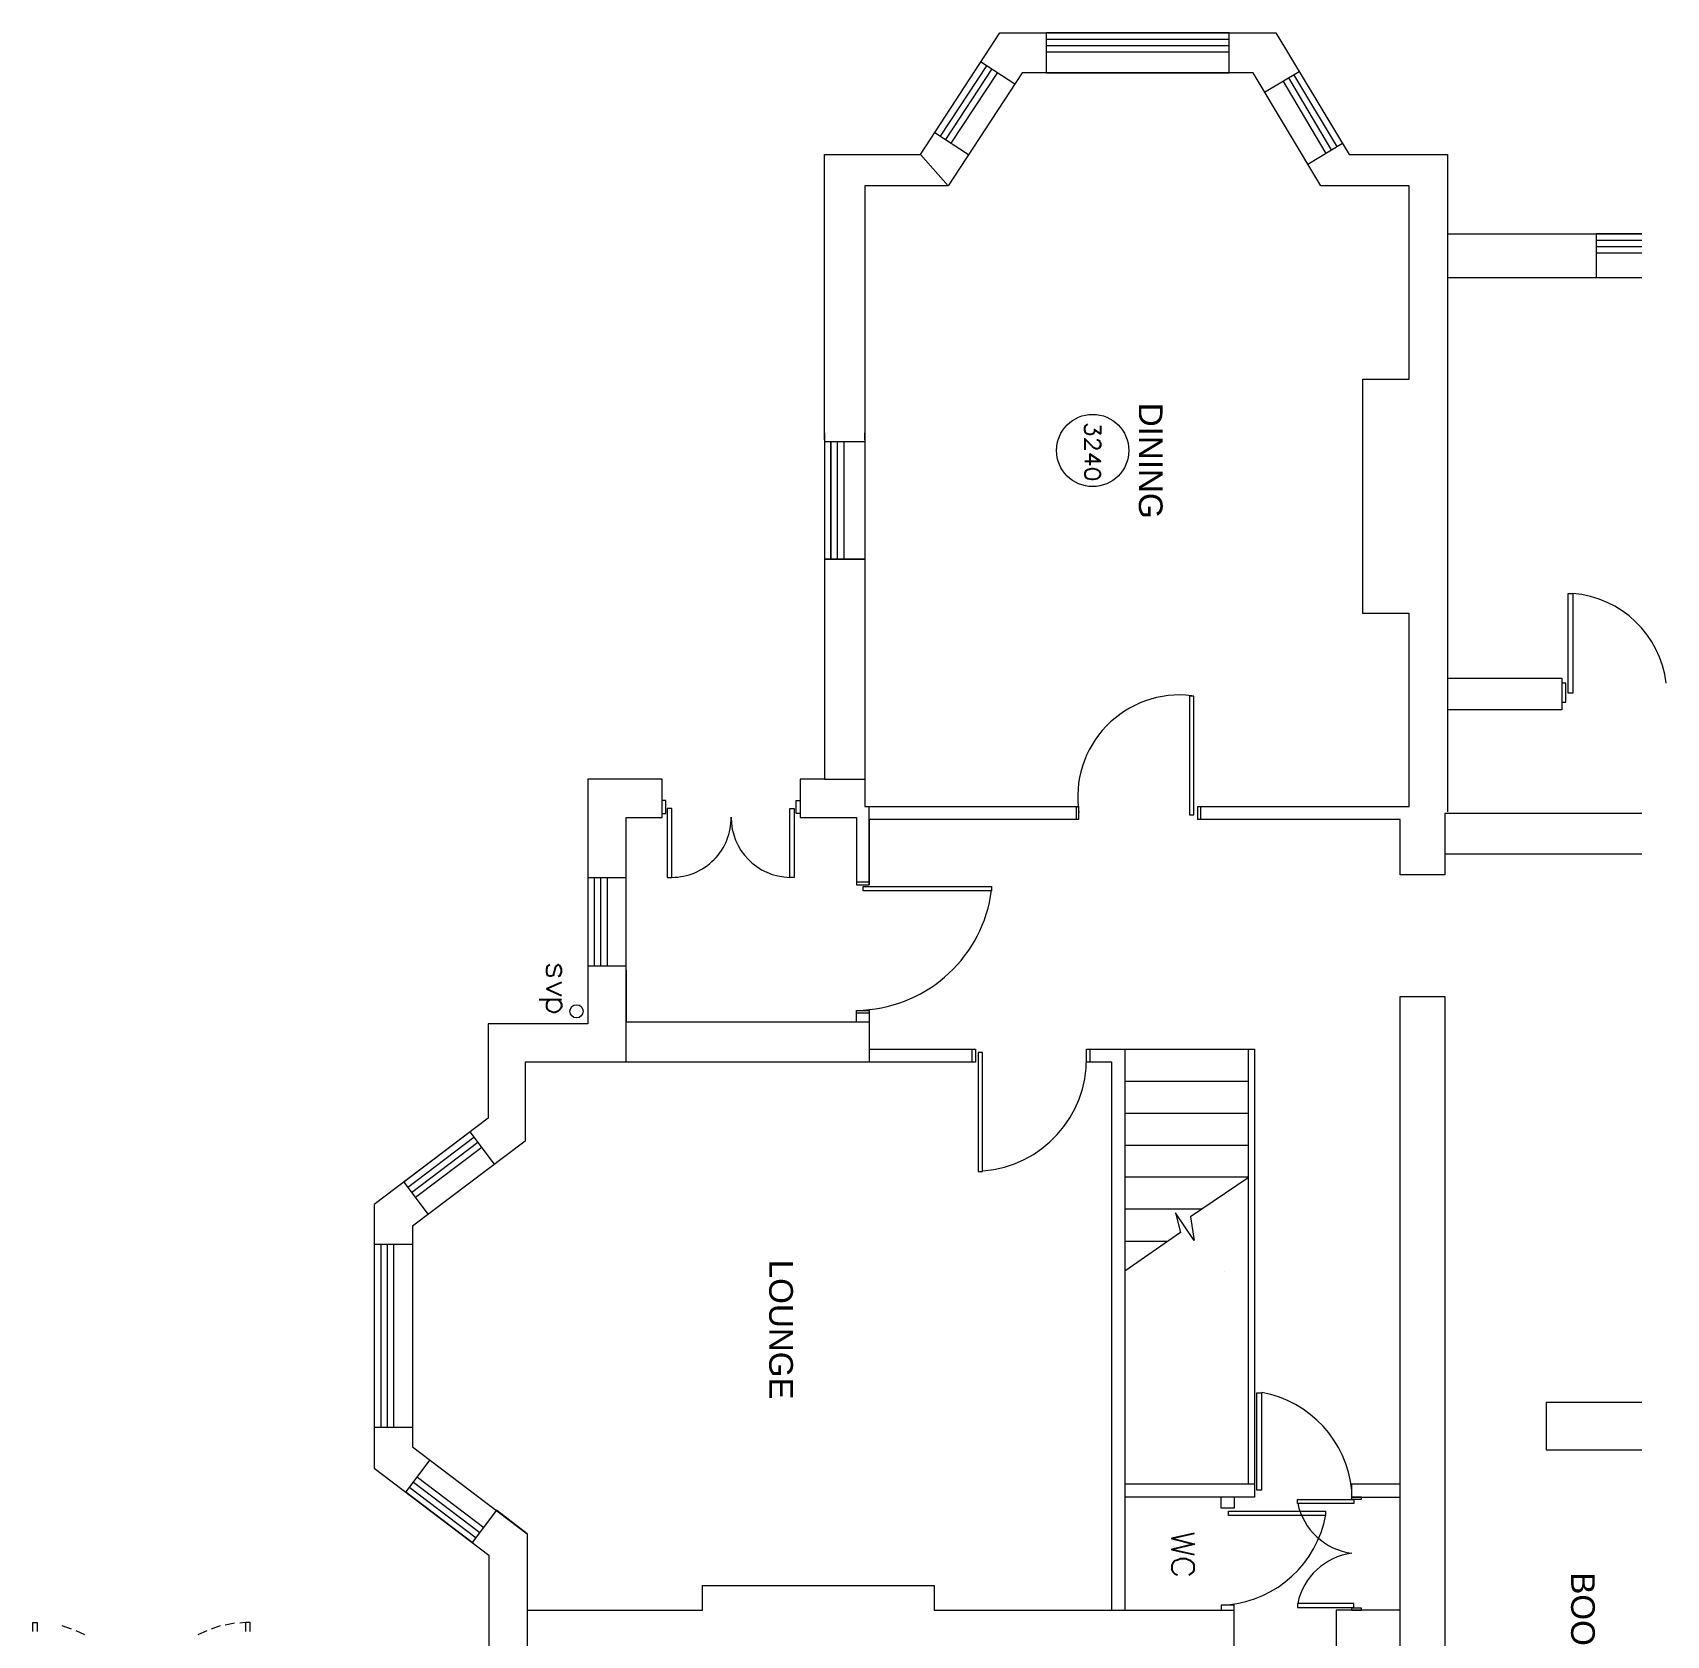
# Model space of a CAD drawing. Header units: millimetres. Extents: x -5841 to 140562, y 1006 to 102310.
# Drawn here: x 66595 to 79359, y 65694 to 78217 of the extents above; entities that cross this region are included whole.
import ezdxf

# ---------------------------------------------------------------- set-up
doc = ezdxf.new("R2010")
doc.units = ezdxf.units.MM
doc.header["$LTSCALE"] = 10
doc.layers.add('PDF17_0', color=7, linetype='Continuous')
doc.layers.add('PDF17_Text', color=7, linetype='Continuous')
doc.layers.add('PDF17_24_BUILDINGS_OR_STRUCTURE', color=7, linetype='Continuous', true_color=0x767676)
doc.styles.add('PDF ArialMT', font='arial.ttf')

msp = doc.modelspace()

# ---------------------------------------------------------------- linework, layer by layer
at = {"layer": 'PDF17_0', "lineweight": 0}
for points in [[(72781.89853, 75035.7672), (72781.89853, 77265.57728), (73530.36625, 77265.57728), (74150.97073, 78216.75501), (76309.05266, 78216.75501), (76879.75929, 77265.57728), (77650.05732, 77265.57728), (77650.05732, 72129.21756)], [(74512.73013, 78166.85716), (75944.17464, 78166.85716)], [(74512.73013, 78116.95931), (75944.17464, 78116.95931)], [(74512.73013, 78067.06147), (75944.17464, 78067.06147)], [(79167.62975, 72116.7431), (77628.22701, 72116.7431), (77628.22701, 71636.47631), (77278.94208, 71636.47631), (77278.94208, 72069.96386), (75697.80402, 72069.96386), (75697.80402, 72169.75956), (77350.67023, 72169.75956), (77350.67023, 73679.16946), (76988.91084, 73679.16946), (76988.91084, 75509.79676), (77350.67023, 75509.79676), (77350.67023, 77019.20666), (76658.33759, 77019.20666), (76131.29157, 77901.77484), (74325.6132, 77901.77484), (73748.66933, 77019.20666), (73096.87869, 77019.20666), (73096.87869, 72169.75956), (74765.33799, 72169.75956), (74765.33799, 72069.96386), (73131.18347, 72069.96386), (73131.18347, 71558.51092), (73131.18347, 72169.75956)], [(74048.05642, 77957.90992), (73686.29702, 77409.0336)], [(74088.59842, 77932.961), (73726.83903, 77380.96606)], [(74132.25904, 77904.89346), (73767.38103, 77352.89852)], [(74269.47812, 77814.45361), (74001.27719, 77989.09608)], [(76218.61281, 77752.0813), (76489.93236, 77914.24931), (76829.86145, 77349.7799), (76558.5419, 77187.6119)], [(76405.72974, 77864.35146), (76742.54021, 77296.76344)], [(76446.27174, 77889.30038), (76786.20083, 77321.71236)], [(76362.06912, 77839.40253), (76698.8796, 77271.81451)], [(73907.71872, 77262.45867), (73642.63641, 77433.98252)], [(77650.05732, 76644.9728), (79167.62975, 76644.9728)], [(79167.62975, 76644.9728), (78810.18229, 76644.9728), (78810.18229, 76305.04371)], [(78810.18229, 76595.07495), (79167.62975, 76595.07495)], [(78810.18229, 76545.1771), (79167.62975, 76545.1771)], [(78810.18229, 76495.27925), (79167.62975, 76495.27925)], [(77650.05732, 76305.04371), (79167.62975, 76305.04371)], [(72781.89853, 75088.78367), (72781.89853, 74068.9964)], [(73096.87869, 75035.7672), (73096.87869, 75088.78367)], [(72781.89853, 75023.29274), (73096.87869, 75023.29274)], [(72881.69423, 75023.29274), (72881.69423, 74103.30117)], [(72931.59207, 75023.29274), (72931.59207, 74103.30117)], [(72781.89853, 74125.13148), (72781.89853, 72384.94403), (72591.66298, 72384.94403), (72591.66298, 72085.55694), (73031.38777, 72085.55694), (73031.38777, 71558.51092), (73131.18347, 71558.51092)], [(77650.05732, 73173.95375), (78541.98135, 73173.95375), (78541.98135, 72924.46451), (77650.05732, 72924.46451)], [(71372.28432, 72085.55694), (71512.62202, 72085.55694), (71512.62202, 72384.94403), (70932.55954, 72384.94403), (70932.55954, 71633.35769), (70932.55954, 70944.14367), (70932.55954, 70473.23273), (70152.90566, 70473.23273), (70152.90566, 69734.12086), (69264.10025, 69060.49991), (69264.10025, 66999.09506), (70159.1429, 66319.23688), (70159.1429, 65580.12501), (70517.78368, 65580.12501)], [(72781.89853, 72384.94403), (73096.87869, 72384.94403)], [(71512.62202, 72116.7431), (71540.68956, 72116.7431), (71540.68956, 72216.53879), (71512.62202, 72216.53879)], [(72591.66298, 72116.7431), (72560.47683, 72116.7431), (72560.47683, 72216.53879), (72591.66298, 72216.53879)], [(74746.62629, 72169.75956), (74746.62629, 72069.96386)], [(75719.63433, 72169.75956), (75719.63433, 72069.96386)], [(71231.94663, 71633.35769), (71231.94663, 72085.55694), (71512.62202, 72085.55694)], [(77628.22701, 71801.76293), (79167.62975, 71801.76293)], [(70932.55954, 71614.646), (71231.94663, 71614.646)], [(70982.45739, 71614.646), (70982.45739, 70925.43198)], [(71032.35524, 71614.646), (71032.35524, 70925.43198)], [(71082.25308, 71614.646), (71082.25308, 70925.43198)], [(71231.94663, 70173.84564), (71231.94663, 71689.49277)], [(73131.18347, 71580.34123), (73031.38777, 71580.34123)], [(70932.55954, 70925.43198), (71231.94663, 70925.43198)], [(71231.94663, 70891.1272), (71231.94663, 70488.82581), (73131.18347, 70488.82581)], [(76920.3013, 65580.12501), (77278.94208, 65580.12501), (77278.94208, 70685.29858), (77628.22701, 70685.29858), (77628.22701, 65580.12501), (77278.94208, 65580.12501), (76898.47099, 65580.12501)], [(73031.38777, 70488.82581), (73031.38777, 70576.14704), (73131.18347, 70576.14704), (73131.18347, 70323.53918), (73131.18347, 70173.84564)], [(73131.18347, 70554.31673), (73031.38777, 70554.31673)], [(73131.18347, 70273.64134), (73960.73519, 70273.64134), (73960.73519, 70173.84564), (73096.87869, 70173.84564), (71231.94663, 70173.84564), (70442.93691, 70173.84564), (70442.93691, 69556.35977), (69563.48734, 68892.09467), (69563.48734, 67167.5003), (70458.52998, 66487.64212), (70458.52998, 65891.98656), (71827.60219, 65891.98656), (71827.60219, 66082.22211), (73639.51779, 66082.22211), (73639.51779, 65891.98656), (75027.30169, 65891.98656), (75027.30169, 70173.84564), (74827.7103, 70173.84564), (74827.7103, 70273.64134), (75127.09738, 70273.64134), (75127.09738, 65891.98656)], [(73932.66765, 70273.64134), (73932.66765, 70173.84564)], [(74855.77784, 70273.64134), (74855.77784, 70173.84564)], [(75127.09738, 70273.64134), (76140.64742, 70273.64134), (76140.64742, 66874.35044), (75127.09738, 66874.35044)], [(76090.74957, 70273.64134), (76090.74957, 66874.35044)], [(75127.09738, 70024.1521), (76090.74957, 70024.1521)], [(75127.09738, 69774.66286), (76090.74957, 69774.66286)], [(70202.80351, 69375.48007), (70012.56797, 69628.08793), (69494.87779, 69235.14238), (69685.11334, 68982.53452)], [(69522.94533, 69194.60037), (70040.63551, 69587.54593)], [(69554.13149, 69154.05837), (70071.82166, 69547.00393)], [(69585.31764, 69116.63499), (70103.00782, 69509.58054)], [(75127.09738, 69525.17362), (76090.74957, 69525.17362)], [(75127.09738, 69275.68438), (76090.74957, 69275.68438)], [(76090.74957, 69269.44715), (75641.66894, 68963.82283), (75669.73648, 68779.82451), (75523.16155, 68995.00898), (75563.70355, 68842.19682), (75127.09738, 68539.69112)], [(75127.09738, 69026.19514), (75732.10879, 69026.19514)], [(69563.48734, 68748.63836), (69264.10025, 68748.63836)], [(69313.9981, 68748.63836), (69313.9981, 67317.19384)], [(69363.89594, 68748.63836), (69363.89594, 67317.19384)], [(69413.79379, 68748.63836), (69413.79379, 67317.19384)], [(75127.09738, 68773.58728), (75463.90786, 68773.58728)], [(79167.62975, 67513.66662), (78420.35535, 67513.66662), (78420.35535, 67142.55138), (79167.62975, 67142.55138)], [(69563.48734, 67317.19384), (69264.10025, 67317.19384)], [(70458.52998, 66487.64212), (70218.39659, 66671.64044), (70028.16104, 66419.03258), (69510.47087, 66811.97813), (69700.70642, 67064.58599)], [(69569.72457, 66889.94352), (70087.41474, 66496.99797)], [(69600.91072, 66930.48552), (70118.60089, 66537.53997)], [(69541.65703, 66849.40152), (70059.3472, 66456.45597)], [(76140.64742, 66874.35044), (76140.64742, 66774.55475), (75127.09738, 66774.55475)], [(75981.59803, 66774.55475), (75981.59803, 66687.23351), (75881.80233, 66687.23351), (75881.80233, 66774.55475)], [(77278.94208, 66874.35044), (76898.47099, 66874.35044), (76898.47099, 66774.55475), (77278.94208, 66774.55475)], [(70458.52998, 65891.98656), (70458.52998, 65580.12501), (75027.30169, 65580.12501), (75981.59803, 65580.12501), (75981.59803, 65891.98656)], [(75027.30169, 65891.98656), (75981.59803, 65891.98656), (75981.59803, 65929.40995), (75881.80233, 65929.40995), (75881.80233, 65891.98656)], [(77278.94208, 65891.98656), (76779.9636, 65891.98656), (76779.9636, 65580.12501), (77278.94208, 65580.12501)]]:
    msp.add_lwpolyline(points, dxfattribs=at)
for points in [[(74512.73013, 77901.77484), (75944.17464, 77901.77484), (75944.17464, 78216.75501), (74512.73013, 78216.75501)], [(72831.79638, 74103.30117), (72831.79638, 75023.29274)], [(73096.87869, 74103.30117), (72781.89853, 74103.30117)], [(78591.8792, 73055.44636), (78591.8792, 73835.10024), (78629.30259, 73835.10024), (78629.30259, 73055.44636)], [(75666.61787, 72104.26863), (75666.61787, 73033.61605), (75632.31309, 73033.61605), (75632.31309, 72104.26863)], [(78541.98135, 72986.83682), (78573.16751, 72986.83682), (78573.16751, 73133.41175), (78541.98135, 73133.41175)], [(71553.16402, 71614.646), (71587.46879, 71614.646), (71587.46879, 72154.16648), (71553.16402, 72154.16648)], [(72544.88375, 71614.646), (72510.57898, 71614.646), (72510.57898, 72154.16648), (72544.88375, 72154.16648)], [(73084.40423, 71546.03646), (74085.47981, 71546.03646), (74085.47981, 71511.73169), (73084.40423, 71511.73169)], [(73982.5655, 70248.69241), (73982.5655, 69319.34499), (74016.87027, 69319.34499), (74016.87027, 70248.69241)], [(76159.35911, 66827.57121), (76159.35911, 67588.51339), (76196.7825, 67588.51339), (76196.7825, 66827.57121)], [(76898.47099, 66774.55475), (76898.47099, 66758.96167), (76976.43637, 66758.96167), (76976.43637, 66774.55475)], [(75937.93741, 66665.40321), (76695.76098, 66665.40321), (76695.76098, 66631.09843), (75937.93741, 66631.09843)], [(76917.18268, 66755.84305), (76917.18268, 66724.6569), (76477.45789, 66724.6569), (76477.45789, 66755.84305)], [(76917.18268, 65910.69825), (76917.18268, 65941.88441), (76477.45789, 65941.88441), (76477.45789, 65910.69825)], [(76898.47099, 65907.57964), (76898.47099, 65891.98656), (76976.43637, 65891.98656), (76976.43637, 65907.57964)]]:
    msp.add_lwpolyline(points, close=True, dxfattribs=at)
at = {"layer": 'PDF17_0', "color": 5, "lineweight": 0}
msp.add_lwpolyline([(73748.66933, 77019.20666), (73530.36625, 77265.57728)], dxfattribs=at)
at = {"layer": 'PDF17_0', "color": 0, "lineweight": 25, "true_color": 0xa953a0}
for points in [[(74936.86184, 75144.91874), (74936.86184, 75082.54643), (74890.08261, 75116.8512), (74890.08261, 75098.13951), (74883.84538, 75088.78367), (74880.72676, 75082.54643), (74862.01507, 75076.3092), (74849.5406, 75076.3092), (74833.94753, 75082.54643), (74821.47307, 75091.90228), (74815.23583, 75110.61397), (74815.23583, 75129.32567), (74821.47307, 75144.91874), (74827.7103, 75151.15598), (74840.18476, 75157.39321)], [(74908.7943, 75035.7672), (74915.03153, 75035.7672), (74927.50599, 75029.52997), (74930.62461, 75023.29274), (74936.86184, 75010.81828), (74936.86184, 74988.98797), (74930.62461, 74976.51351), (74927.50599, 74970.27628), (74915.03153, 74964.03905), (74902.55707, 74964.03905), (74890.08261, 74970.27628), (74874.48953, 74982.75074), (74815.23583, 75042.00443), (74815.23583, 74957.80181)], [(74815.23583, 74867.36196), (74936.86184, 74867.36196), (74855.77784, 74923.49704), (74855.77784, 74836.17581)]]:
    msp.add_lwpolyline(points, dxfattribs=at)
msp.add_lwpolyline([(74936.86184, 74773.8035), (74930.62461, 74789.39658), (74915.03153, 74801.87104), (74883.84538, 74808.10827), (74868.2523, 74808.10827), (74840.18476, 74801.87104), (74821.47307, 74789.39658), (74815.23583, 74773.8035), (74815.23583, 74761.32904), (74821.47307, 74742.61734), (74840.18476, 74733.2615), (74868.2523, 74727.02427), (74883.84538, 74727.02427), (74915.03153, 74733.2615), (74930.62461, 74742.61734), (74936.86184, 74761.32904)], close=True, dxfattribs=at)
at = {"layer": 'PDF17_0', "lineweight": 0}
for points in [[(71588.81501, 71616.70963, 0.4155619871), (72052.69416, 72087.45099, 0.4115484104), (72510.14474, 71616.78572)], [(76479.08087, 66727.30965, 0.3196228613), (76901.84153, 66335.56696, 0.3196228613), (76479.08087, 65942.88009)]]:
    msp.add_lwpolyline(points, format="xyb", dxfattribs=at)
at = {"layer": 'PDF17_0', "lineweight": 25}
for points in [[(70701.78199, 70844.34797), (70717.37507, 70850.5852), (70726.73092, 70875.53413), (70726.73092, 70900.48305), (70717.37507, 70925.43198), (70701.78199, 70934.78782), (70686.18891, 70925.43198), (70676.83307, 70909.8389), (70667.47722, 70869.2969), (70661.23999, 70850.5852), (70642.5283, 70844.34797), (70636.29107, 70844.34797), (70617.57937, 70850.5852), (70611.34214, 70875.53413), (70611.34214, 70900.48305), (70617.57937, 70925.43198), (70636.29107, 70934.78782)], [(70726.73092, 70794.45012), (70611.34214, 70744.55228), (70726.73092, 70694.65443)], [(70726.73092, 70660.34966), (70552.08845, 70660.34966)], [(70701.78199, 70660.34966), (70717.37507, 70644.75658), (70726.73092, 70626.04489), (70726.73092, 70601.09596), (70717.37507, 70585.50289), (70701.78199, 70569.90981), (70676.83307, 70560.55396), (70661.23999, 70560.55396), (70636.29107, 70569.90981), (70617.57937, 70585.50289), (70611.34214, 70601.09596), (70611.34214, 70626.04489), (70617.57937, 70644.75658), (70636.29107, 70660.34966)], [(75669.73648, 66490.76074), (75495.09401, 66450.21874), (75669.73648, 66406.55812), (75495.09401, 66366.01612), (75669.73648, 66325.47412)], [(75629.19448, 66166.42473), (75644.78756, 66175.78057), (75663.49925, 66191.37365), (75669.73648, 66206.96673), (75669.73648, 66241.2715), (75663.49925, 66256.86457), (75644.78756, 66275.57627), (75629.19448, 66281.8135), (75604.24556, 66291.16935), (75563.70355, 66291.16935), (75538.75463, 66281.8135), (75520.04294, 66275.57627), (75504.44986, 66256.86457), (75495.09401, 66241.2715), (75495.09401, 66206.96673), (75504.44986, 66191.37365), (75520.04294, 66175.78057), (75538.75463, 66166.42473)]]:
    msp.add_lwpolyline(points, dxfattribs=at)
at = {"layer": 'PDF17_0', "color": 0, "lineweight": 0, "true_color": 0x939598}
for points in [[(66594.56538, 65723.58132), (66594.56538, 65795.30948), (66628.87015, 65795.30948), (66628.87015, 65723.58132)], [(66897.07108, 65742.29302), (66825.34293, 65767.24194)], [(68060.31467, 65767.24194), (67988.58651, 65742.29302)], [(68172.58482, 65789.07225), (68160.11036, 65785.95363), (68097.73805, 65773.47917)], [(68256.78744, 65795.30948), (68213.12683, 65789.07225)], [(68294.21083, 65723.58132), (68294.21083, 65795.30948), (68256.78744, 65795.30948), (68256.78744, 65723.58132)], [(67003.10401, 65698.6324), (66934.49447, 65729.81856)], [(67954.28174, 65729.81856), (67885.6722, 65698.6324)]]:
    msp.add_lwpolyline(points, dxfattribs=at)
at = {"layer": 'PDF17_0', "color": 0, "lineweight": 0, "true_color": 0xa953a0}
msp.add_circle((74876.67542, 74952.18323), 282.2347, dxfattribs=at)
at = {"layer": 'PDF17_0', "color": 0, "lineweight": 0, "true_color": 0xf26722}
msp.add_circle((70844.14061, 70570.34761), 51.45715, dxfattribs=at)
at = {"layer": 'PDF17_0', "lineweight": 0}
for centre, radius, start, end in [((78562.254, 73035.17581), 803.04113, 7.157530113, 85.188039194), ((75556.56055, 72245.11076), 796.80628, 83.21045008, 188.783564115), ((73021.02304, 71652.55155), 1074.363, 273.345338393, 352.699588479), ((73953.5271, 70196.09791), 874.77171, 274.295658494, 1.049193255), ((76043.08513, 66743.65089), 862.29729, 5.597537956, 79.65087674), ((75849.72146, 66790.43342), 862.29729, 275.597537958, 349.650876741)]:
    msp.add_arc(centre, radius, start, end, dxfattribs=at)
at = {"layer": 'PDF17_24_BUILDINGS_OR_STRUCTURE', "lineweight": 0}
msp.add_lwpolyline([(75906.75126, 68539.69112), (75906.75126, 68539.69112)], dxfattribs=at)

# ---------------------------------------------------------------- texts
at = {"layer": 'PDF17_Text', "char_height": 185.201789, "attachment_point": 4, "rotation": 270, "style": 'PDF ArialMT'}
for s, insert in [('DINING', (75328.8477, 75324.86889)), ('LOUNGE', (72440.89077, 68628.92857)), ('BOOT ROOM', (78706.4447, 66186.95429))]:
    msp.add_mtext(s, dxfattribs=dict(at, insert=insert))

doc.saveas('drawing.dxf')
